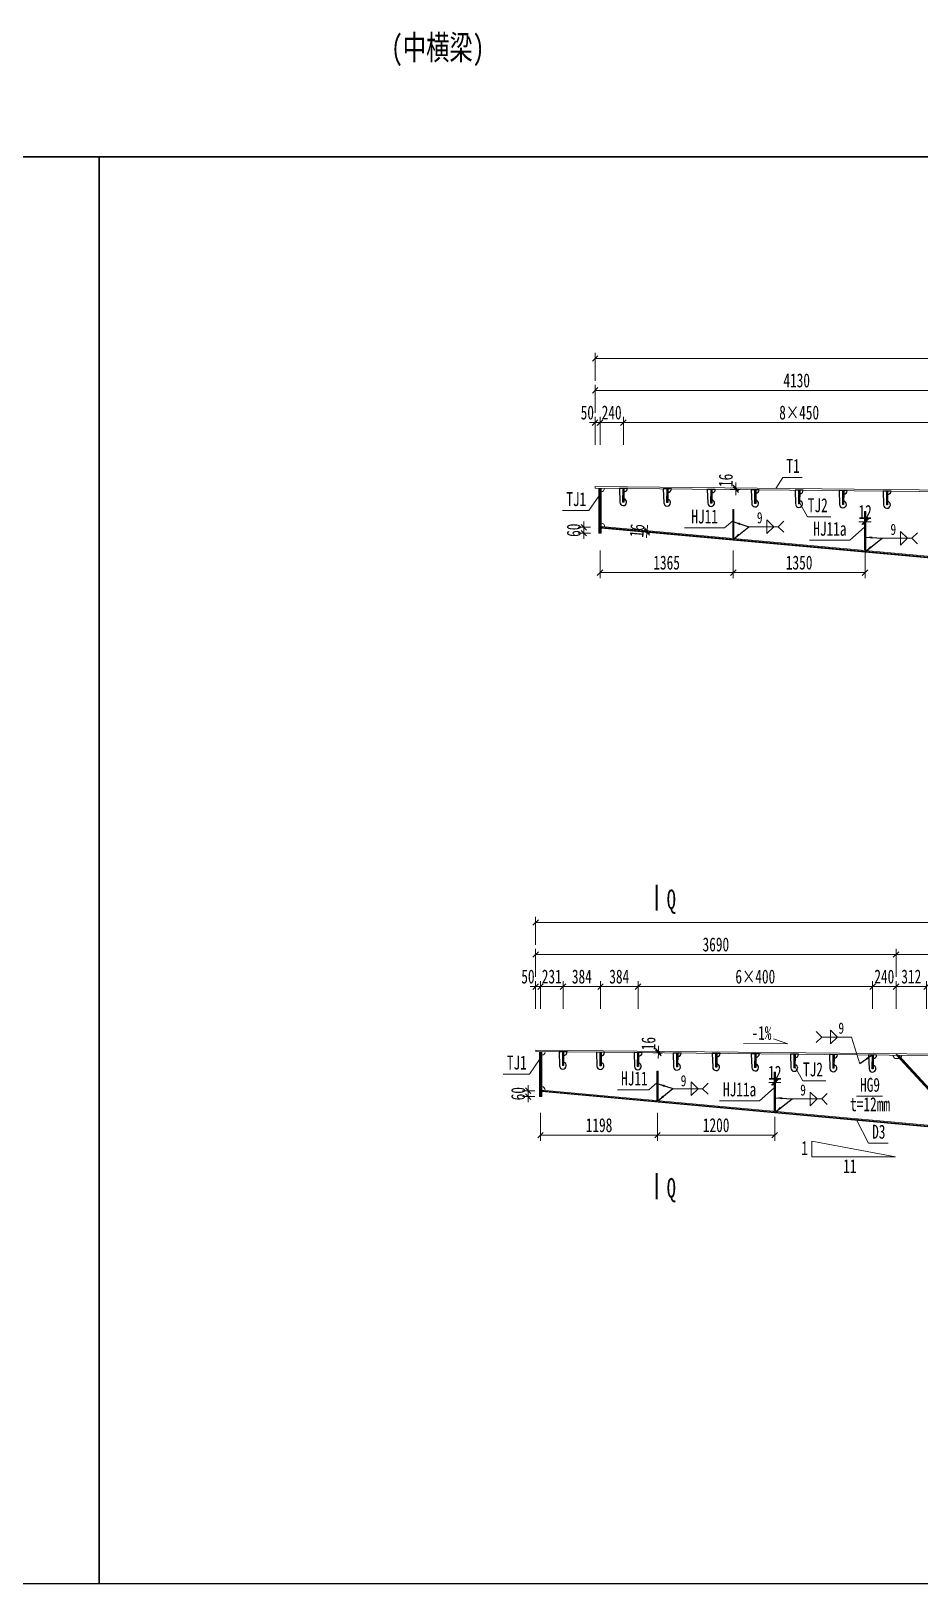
# Model space of a CAD drawing. Header units: millimetres. Extents: x 44597 to 300567, y -113054 to 73044.
# Drawn here: x 134869 to 143971, y -76511 to -60606 of the extents above; entities that cross this region are included whole.
import ezdxf
from ezdxf.enums import TextEntityAlignment as Align

# ---------------------------------------------------------------- set-up
doc = ezdxf.new("R2010")
doc.units = ezdxf.units.MM
doc.layers.get('Defpoints').update_dxf_attribs({"color": 8})
for name, color, linetype, lineweight in [('Dim', 4, 'Continuous', 15), ('文字', 7, 'Continuous', 15), ('粗线', 3, 'Continuous', 35), ('细实线', 4, 'Continuous', 15), ('钢板粗线', 1, 'Continuous', 25), ('钢板细线', 6, 'Continuous', 15)]:
    doc.layers.add(name, color=color, linetype=linetype, lineweight=lineweight)
doc.layers.add('Text', color=4, linetype='Continuous')
doc.styles.add('111', font='', dxfattribs={"width": 0.7})
doc.styles.add('BM_Dim', font='', dxfattribs={"width": 0.85})
doc.styles.add('SMEDI', font='', dxfattribs={"width": 0.75})
doc.styles.get("Standard").update_dxf_attribs({"font": ''})
doc.styles.get('111').set_extended_font_data('仿宋_GB2312')
doc.styles.get('BM_Dim').set_extended_font_data('仿宋_GB2312')
doc.styles.get('SMEDI').set_extended_font_data('仿宋_GB2312')
doc.styles.get('Standard').set_extended_font_data('仿宋_GB2312')
doc.dimstyles.new('200', dxfattribs={"dimscale": 0, "dimtxt": 2.5, "dimasz": 1, "dimexe": 1, "dimexo": 1, "dimgap": 0.6, "dimtad": 1, "dimdec": 0, "dimdsep": 46, "dimtxsty": '111', "dimblk": 'OBLIQUE', "dimcen": 0, "dimclrd": 4, "dimclre": 4, "dimclrt": 4, "dimadec": 1, "dimazin": 2, "dimtfac": 1, "dimtdec": 0, "dimtix": 1, "dimtmove": 2, "dimatfit": 3, "dimfxl": 4, "dimfxlon": 1, "dimtolj": 1, "dimlwd": -1, "dimlwe": -1, "dimarcsym": 0})
doc.dimstyles.new('MSteel_1.0_1.0', dxfattribs={"dimtxt": 3, "dimasz": 1.2, "dimexe": 1, "dimexo": 1, "dimgap": 1, "dimtad": 3, "dimtoh": 1, "dimdec": 0, "dimzin": 0, "dimdsep": 46, "dimtxsty": 'Standard', "dimblk": 'ARCHTICK', "dimcen": 0.09, "dimclrd": 3, "dimclre": 3, "dimadec": 0, "dimazin": 0, "dimtfac": 1, "dimtdec": 4, "dimtofl": 0, "dimtmove": 0, "dimatfit": 3, "dimfxl": 1, "dimtolj": 1, "dimtzin": 0, "dimarcsym": 0})

# ---------------------------------------------------------------- blocks, each defined once
blk = doc.blocks.new('_Oblique')
at = {"color": 0, "linetype": 'ByBlock', "lineweight": -2}
blk.add_line((-0.5, -0.5), (0.5, 0.5), dxfattribs=at)
blk = doc.blocks.new('*D2497')
at = {"layer": 'Defpoints', "color": 0, "transparency": 16777216}
for p in [(144774, -64287), (140645, -64657), (144774, -65282)]:
    blk.add_point(p, dxfattribs=at)
at = {"layer": '细实线', "color": 4, "transparency": 16777216}
for p, q in [((140645, -64516), (140645, -64230)), ((144774, -64516), (144774, -64230)), ((140645, -64287), (144774, -64287))]:
    blk.add_line(p, q, dxfattribs=at)
at = {"layer": '细实线', "color": 4, "transparency": 16777216, "xscale": 57.14285714285715, "yscale": 57.14285714285715, "zscale": 57.14285714285715, "rotation": 180}
blk.add_blockref('_Oblique', (140645, -64287), dxfattribs=at)
at = {"layer": '细实线', "color": 4, "transparency": 16777216, "xscale": 57.14285714285715, "yscale": 57.14285714285715, "zscale": 57.14285714285715}
blk.add_blockref('_Oblique', (144774, -64287), dxfattribs=at)
at = {"layer": '细实线', "color": 4, "transparency": 16777216, "insert": (142709, -64185), "char_height": 142.9, "attachment_point": 5, "style": '111'}
blk.add_mtext('\\A1;4130', dxfattribs=at)
blk = doc.blocks.new('*D2499')
at = {"layer": 'Defpoints', "color": 0, "transparency": 16777216}
for p in [(151145, -63960), (140645, -64291), (151145, -65273)]:
    blk.add_point(p, dxfattribs=at)
at = {"layer": '细实线', "color": 4, "transparency": 16777216}
for p, q in [((140645, -64188), (140645, -63902)), ((151145, -64188), (151145, -63902)), ((140645, -63960), (151145, -63960))]:
    blk.add_line(p, q, dxfattribs=at)
at = {"layer": '细实线', "color": 4, "transparency": 16777216, "xscale": 57.14285714285715, "yscale": 57.14285714285715, "zscale": 57.14285714285715, "rotation": 180}
blk.add_blockref('_Oblique', (140645, -63960), dxfattribs=at)
at = {"layer": '细实线', "color": 4, "transparency": 16777216, "xscale": 57.14285714285715, "yscale": 57.14285714285715, "zscale": 57.14285714285715}
blk.add_blockref('_Oblique', (151145, -63960), dxfattribs=at)
at = {"layer": '细实线', "color": 4, "transparency": 16777216, "insert": (145895, -63857), "char_height": 142.9, "attachment_point": 5, "style": '111'}
blk.add_mtext('\\A1;10500', dxfattribs=at)
blk = doc.blocks.new('*D2500')
at = {"layer": 'Defpoints', "color": 0, "transparency": 16777216}
for p in [(140695, -65629), (142059, -65793), (140695, -66153)]:
    blk.add_point(p, dxfattribs=at)
at = {"layer": '细实线', "color": 4, "transparency": 16777216}
for p, q in [((140695, -65925), (140695, -66210)), ((142059, -65925), (142059, -66210)), ((142059, -66153), (140695, -66153))]:
    blk.add_line(p, q, dxfattribs=at)
at = {"layer": '细实线', "color": 4, "transparency": 16777216, "xscale": 57.14285714285715, "yscale": 57.14285714285715, "zscale": 57.14285714285715, "rotation": 180}
blk.add_blockref('_Oblique', (140695, -66153), dxfattribs=at)
at = {"layer": '细实线', "color": 4, "transparency": 16777216, "xscale": 57.14285714285715, "yscale": 57.14285714285715, "zscale": 57.14285714285715}
blk.add_blockref('_Oblique', (142059, -66153), dxfattribs=at)
at = {"layer": '细实线', "color": 4, "transparency": 16777216, "insert": (141377, -66051), "char_height": 142.9, "attachment_point": 5, "style": '111'}
blk.add_mtext('\\A1;1365', dxfattribs=at)
blk = doc.blocks.new('*D2501')
at = {"layer": 'Defpoints', "color": 0, "transparency": 16777216}
for p in [(142059, -65793), (143409, -65858), (142059, -66153)]:
    blk.add_point(p, dxfattribs=at)
at = {"layer": '细实线', "color": 4, "transparency": 16777216}
for p, q in [((142059, -65925), (142059, -66210)), ((143409, -65925), (143409, -66210)), ((143409, -66153), (142059, -66153))]:
    blk.add_line(p, q, dxfattribs=at)
at = {"layer": '细实线', "color": 4, "transparency": 16777216, "xscale": 57.14285714285715, "yscale": 57.14285714285715, "zscale": 57.14285714285715, "rotation": 180}
blk.add_blockref('_Oblique', (142059, -66153), dxfattribs=at)
at = {"layer": '细实线', "color": 4, "transparency": 16777216, "xscale": 57.14285714285715, "yscale": 57.14285714285715, "zscale": 57.14285714285715}
blk.add_blockref('_Oblique', (143409, -66153), dxfattribs=at)
at = {"layer": '细实线', "color": 4, "transparency": 16777216, "insert": (142734, -66051), "char_height": 142.9, "attachment_point": 5, "style": '111'}
blk.add_mtext('\\A1;1350', dxfattribs=at)
blk = doc.blocks.new('_ArchTick')
at = {"color": 0, "linetype": 'ByBlock', "const_width": 0.15}
blk.add_lwpolyline([(-0.5, -0.5), (0.5, 0.5)], dxfattribs=at)
blk = doc.blocks.new('角焊缝2')
at = {"layer": 'Dim'}
blk.add_line((-3138.01, 370.22), (-3132.7, 370.22), dxfattribs=at)
blk.add_lwpolyline([(-3134.75, 371.45), (-3134.75, 368.99), (-3133.52, 370.22)], close=True, dxfattribs=at)
blk.add_lwpolyline([(-3131.7, 369.22), (-3132.7, 370.22), (-3131.7, 371.22)], dxfattribs=at)
blk = doc.blocks.new('*D2505')
at = {"layer": 'Defpoints', "color": 0, "transparency": 16777216}
for p in [(143403, -65666), (143415, -65632), (143415, -65666)]:
    blk.add_point(p, dxfattribs=at)
at = {"layer": '细实线', "color": 4, "transparency": 16777216}
for p, q in [((143403, -65632), (143346, -65632)), ((143403, -65632), (143403, -65575)), ((143403, -65632), (143415, -65632)), ((143415, -65632), (143415, -65575)), ((143415, -65632), (143472, -65632))]:
    blk.add_line(p, q, dxfattribs=at)
at = {"layer": '细实线', "color": 4, "transparency": 16777216, "xscale": 57.14285714285715, "yscale": 57.14285714285715, "zscale": 57.14285714285715}
blk.add_blockref('_Oblique', (143403, -65632), dxfattribs=at)
at = {"layer": '细实线', "color": 4, "transparency": 16777216, "xscale": 57.14285714285715, "yscale": 57.14285714285715, "zscale": 57.14285714285715, "rotation": 180}
blk.add_blockref('_Oblique', (143415, -65632), dxfattribs=at)
at = {"layer": '细实线', "color": 4, "transparency": 16777216, "insert": (143409, -65531), "char_height": 142.9, "attachment_point": 5, "style": '111'}
blk.add_mtext('\\A1;12', dxfattribs=at)
blk = doc.blocks.new('*D2507')
at = {"layer": 'Defpoints', "color": 0, "transparency": 16777216}
for p in [(140529, -65749), (140657, -65689), (140657, -65749)]:
    blk.add_point(p, dxfattribs=at)
at = {"layer": '细实线', "color": 4, "transparency": 16777216}
for p, q in [((140529, -65689), (140529, -65631)), ((140599, -65689), (140472, -65689)), ((140599, -65749), (140472, -65749)), ((140529, -65689), (140529, -65749)), ((140529, -65749), (140529, -65806))]:
    blk.add_line(p, q, dxfattribs=at)
at = {"layer": '细实线', "color": 4, "transparency": 16777216, "xscale": 57.14285714285715, "yscale": 57.14285714285715, "zscale": 57.14285714285715}
for p, rotation in [((140529, -65689), 270), ((140529, -65749), 90)]:
    blk.add_blockref('_Oblique', p, dxfattribs=dict(at, rotation=rotation))
at = {"layer": '细实线', "color": 4, "transparency": 16777216, "insert": (140427, -65719), "char_height": 142.9, "attachment_point": 5, "rotation": 90, "style": '111'}
blk.add_mtext('\\A1;60', dxfattribs=at)
blk = doc.blocks.new('12-140加劲 有过焊孔')
at = {"layer": 'Defpoints'}
blk.add_line((0, 0), (0, 140), dxfattribs=at)
at = {"layer": '钢板粗线', "color": 7}
for p, q in [((-6, 0), (-6, 140)), ((-6, 140), (6, 140)), ((6, 0), (6, 140)), ((41, 0), (35, 141)), ((-41, 0), (41, 0))]:
    blk.add_line(p, q, dxfattribs=at)
for centre, start, end in [((0, 140), 2.441, 260.1291), ((-6, 0), 90, 180)]:
    blk.add_arc(centre, 35, start, end, dxfattribs=at)
blk = doc.blocks.new('*D2511')
at = {"layer": 'Defpoints', "color": 0, "transparency": 16777216}
for p in [(140695, -64616), (140644, -65254), (140695, -65289)]:
    blk.add_point(p, dxfattribs=at)
at = {"layer": '细实线', "color": 4, "transparency": 16777216}
for p, q in [((140644, -64845), (140644, -64559)), ((140695, -64845), (140695, -64559)), ((140644, -64616), (140587, -64616)), ((140644, -64616), (140695, -64616)), ((140695, -64616), (140752, -64616))]:
    blk.add_line(p, q, dxfattribs=at)
at = {"layer": '细实线', "color": 4, "transparency": 16777216, "xscale": 57.14285714285715, "yscale": 57.14285714285715, "zscale": 57.14285714285715}
blk.add_blockref('_Oblique', (140644, -64616), dxfattribs=at)
at = {"layer": '细实线', "color": 4, "transparency": 16777216, "xscale": 57.14285714285715, "yscale": 57.14285714285715, "zscale": 57.14285714285715, "rotation": 180}
blk.add_blockref('_Oblique', (140695, -64616), dxfattribs=at)
at = {"layer": '细实线', "color": 4, "transparency": 16777216, "insert": (140565, -64514), "char_height": 142.9, "attachment_point": 5, "style": '111'}
blk.add_mtext('\\A1;50', dxfattribs=at)
blk = doc.blocks.new('*D2512')
at = {"layer": 'Defpoints', "color": 0, "transparency": 16777216}
for p in [(140934, -64616), (140695, -65289), (140934, -65291)]:
    blk.add_point(p, dxfattribs=at)
at = {"layer": '细实线', "color": 4, "transparency": 16777216}
for p, q in [((140695, -64845), (140695, -64559)), ((140934, -64845), (140934, -64559)), ((140695, -64616), (140637, -64616)), ((140695, -64616), (140934, -64616)), ((140934, -64616), (140992, -64616))]:
    blk.add_line(p, q, dxfattribs=at)
at = {"layer": '细实线', "color": 4, "transparency": 16777216, "xscale": 57.14285714285715, "yscale": 57.14285714285715, "zscale": 57.14285714285715}
blk.add_blockref('_Oblique', (140695, -64616), dxfattribs=at)
at = {"layer": '细实线', "color": 4, "transparency": 16777216, "xscale": 57.14285714285715, "yscale": 57.14285714285715, "zscale": 57.14285714285715, "rotation": 180}
blk.add_blockref('_Oblique', (140934, -64616), dxfattribs=at)
at = {"layer": '细实线', "color": 4, "transparency": 16777216, "insert": (140814, -64514), "char_height": 142.9, "attachment_point": 5, "style": '111'}
blk.add_mtext('\\A1;240', dxfattribs=at)
blk = doc.blocks.new('*D2513')
at = {"layer": 'Defpoints', "color": 0, "transparency": 16777216}
for p in [(144534, -64616), (140934, -65292), (144534, -65328)]:
    blk.add_point(p, dxfattribs=at)
at = {"layer": '细实线', "color": 4, "transparency": 16777216}
for p, q in [((140934, -64845), (140934, -64559)), ((144534, -64845), (144534, -64559)), ((140934, -64616), (144534, -64616))]:
    blk.add_line(p, q, dxfattribs=at)
at = {"layer": '细实线', "color": 4, "transparency": 16777216, "xscale": 57.14285714285715, "yscale": 57.14285714285715, "zscale": 57.14285714285715, "rotation": 180}
blk.add_blockref('_Oblique', (140934, -64616), dxfattribs=at)
at = {"layer": '细实线', "color": 4, "transparency": 16777216, "xscale": 57.14285714285715, "yscale": 57.14285714285715, "zscale": 57.14285714285715}
blk.add_blockref('_Oblique', (144534, -64616), dxfattribs=at)
at = {"layer": '细实线', "color": 4, "transparency": 16777216, "insert": (142734, -64514), "char_height": 142.9, "attachment_point": 5, "style": '111'}
blk.add_mtext('\\A1;8×450', dxfattribs=at)
blk = doc.blocks.new('*D2515')
at = {"layer": 'Defpoints', "color": 0, "transparency": 16777216}
for p in [(142086, -65303), (142187, -65288), (142187, -65304)]:
    blk.add_point(p, dxfattribs=at)
at = {"layer": '细实线', "color": 4, "transparency": 16777216}
for p, q in [((142130, -65303), (142028, -65302)), ((142130, -65287), (142029, -65286)), ((142086, -65303), (142085, -65360)), ((142086, -65287), (142086, -65230)), ((142086, -65287), (142086, -65303))]:
    blk.add_line(p, q, dxfattribs=at)
at = {"layer": '细实线', "color": 4, "transparency": 16777216, "xscale": 57.1428571428572, "yscale": 57.1428571428572, "zscale": 57.1428571428572}
for p, rotation in [((142086, -65287), 269.4262908392901), ((142086, -65303), 89.42629083929008)]:
    blk.add_blockref('_Oblique', p, dxfattribs=dict(at, rotation=rotation))
at = {"layer": '细实线', "color": 4, "transparency": 16777216, "insert": (141983, -65208), "char_height": 142.9, "attachment_point": 5, "rotation": 89.4263, "style": '111'}
blk.add_mtext('\\A1;16', dxfattribs=at)
blk = doc.blocks.new('*D2516')
at = {"layer": 'Defpoints', "color": 0, "transparency": 16777216}
for p in [(141175, -65740), (141206, -65743), (141208, -65727)]:
    blk.add_point(p, dxfattribs=at)
at = {"layer": '细实线', "color": 4, "transparency": 16777216}
for p, q in [((141177, -65725), (141182, -65668)), ((141175, -65740), (141118, -65735)), ((141177, -65725), (141120, -65719)), ((141175, -65740), (141170, -65797)), ((141177, -65725), (141175, -65740))]:
    blk.add_line(p, q, dxfattribs=at)
at = {"layer": '细实线', "color": 4, "transparency": 16777216, "xscale": 57.14285714285715, "yscale": 57.14285714285715, "zscale": 57.14285714285715}
for p, rotation in [((141175, -65740), 84.79551855728839), ((141177, -65725), 264.7955185572884)]:
    blk.add_blockref('_Oblique', p, dxfattribs=dict(at, rotation=rotation))
at = {"layer": '细实线', "color": 4, "transparency": 16777216, "insert": (141074, -65723), "char_height": 142.9, "attachment_point": 5, "rotation": 84.7955, "style": '111'}
blk.add_mtext('\\A1;16', dxfattribs=at)
blk = doc.blocks.new('*D2520')
at = {"layer": 'Defpoints', "color": 0, "transparency": 16777216}
for p in [(143726, -70064), (140036, -71051), (143726, -71080)]:
    blk.add_point(p, dxfattribs=at)
at = {"layer": '细实线', "color": 4, "transparency": 16777216}
for p, q in [((140036, -70293), (140036, -70007)), ((140036, -70064), (143726, -70064)), ((143726, -70293), (143726, -70007))]:
    blk.add_line(p, q, dxfattribs=at)
at = {"layer": '细实线', "color": 4, "transparency": 16777216, "xscale": 57.14285714285715, "yscale": 57.14285714285715, "zscale": 57.14285714285715, "rotation": 180}
blk.add_blockref('_Oblique', (140036, -70064), dxfattribs=at)
at = {"layer": '细实线', "color": 4, "transparency": 16777216, "xscale": 57.14285714285715, "yscale": 57.14285714285715, "zscale": 57.14285714285715}
blk.add_blockref('_Oblique', (143726, -70064), dxfattribs=at)
at = {"layer": '细实线', "color": 4, "transparency": 16777216, "insert": (141881, -69962), "char_height": 142.9, "attachment_point": 5, "style": '111'}
blk.add_mtext('\\A1;3690', dxfattribs=at)
blk = doc.blocks.new('*D2521')
at = {"layer": 'Defpoints', "color": 0, "transparency": 16777216}
for p in [(151145, -70064), (143726, -71080), (151145, -71050)]:
    blk.add_point(p, dxfattribs=at)
at = {"layer": '细实线', "color": 4, "transparency": 16777216}
for p, q in [((143726, -70293), (143726, -70007)), ((143726, -70064), (151145, -70064)), ((151145, -70293), (151145, -70007))]:
    blk.add_line(p, q, dxfattribs=at)
at = {"layer": '细实线', "color": 4, "transparency": 16777216, "xscale": 57.14285714285715, "yscale": 57.14285714285715, "zscale": 57.14285714285715, "rotation": 180}
blk.add_blockref('_Oblique', (143726, -70064), dxfattribs=at)
at = {"layer": '细实线', "color": 4, "transparency": 16777216, "xscale": 57.14285714285715, "yscale": 57.14285714285715, "zscale": 57.14285714285715}
blk.add_blockref('_Oblique', (151145, -70064), dxfattribs=at)
at = {"layer": '细实线', "color": 4, "transparency": 16777216, "insert": (147435, -69962), "char_height": 142.9, "attachment_point": 5, "style": '111'}
blk.add_mtext('\\A1;7418', dxfattribs=at)
blk = doc.blocks.new('*D2522')
at = {"layer": 'Defpoints', "color": 0, "transparency": 16777216}
for p in [(151145, -69737), (140036, -70150), (151145, -71050)]:
    blk.add_point(p, dxfattribs=at)
at = {"layer": '细实线', "color": 4, "transparency": 16777216}
for p, q in [((140036, -69965), (140036, -69679)), ((140036, -69737), (151145, -69737)), ((151145, -69965), (151145, -69679))]:
    blk.add_line(p, q, dxfattribs=at)
at = {"layer": '细实线', "color": 4, "transparency": 16777216, "xscale": 57.14285714285715, "yscale": 57.14285714285715, "zscale": 57.14285714285715, "rotation": 180}
blk.add_blockref('_Oblique', (140036, -69737), dxfattribs=at)
at = {"layer": '细实线', "color": 4, "transparency": 16777216, "xscale": 57.14285714285715, "yscale": 57.14285714285715, "zscale": 57.14285714285715}
blk.add_blockref('_Oblique', (151145, -69737), dxfattribs=at)
at = {"layer": '细实线', "color": 4, "transparency": 16777216, "insert": (145590, -69634), "char_height": 142.9, "attachment_point": 5, "style": '111'}
blk.add_mtext('\\A1;11108', dxfattribs=at)
blk = doc.blocks.new('*D2523')
at = {"layer": 'Defpoints', "color": 0, "transparency": 16777216}
for p in [(140086, -71489), (141284, -71586), (140086, -71915)]:
    blk.add_point(p, dxfattribs=at)
at = {"layer": '细实线', "color": 4, "transparency": 16777216}
for p, q in [((140086, -71687), (140086, -71972)), ((141284, -71687), (141284, -71972)), ((141284, -71915), (140086, -71915))]:
    blk.add_line(p, q, dxfattribs=at)
at = {"layer": '细实线', "color": 4, "transparency": 16777216, "xscale": 57.14285714285715, "yscale": 57.14285714285715, "zscale": 57.14285714285715, "rotation": 180}
blk.add_blockref('_Oblique', (140086, -71915), dxfattribs=at)
at = {"layer": '细实线', "color": 4, "transparency": 16777216, "xscale": 57.14285714285715, "yscale": 57.14285714285715, "zscale": 57.14285714285715}
blk.add_blockref('_Oblique', (141284, -71915), dxfattribs=at)
at = {"layer": '细实线', "color": 4, "transparency": 16777216, "insert": (140685, -71813), "char_height": 142.9, "attachment_point": 5, "style": '111'}
blk.add_mtext('\\A1;1198', dxfattribs=at)
blk = doc.blocks.new('*D2524')
at = {"layer": 'Defpoints', "color": 0, "transparency": 16777216}
for p in [(141284, -71586), (142484, -71669), (141284, -71915)]:
    blk.add_point(p, dxfattribs=at)
at = {"layer": '细实线', "color": 4, "transparency": 16777216}
for p, q in [((141284, -71687), (141284, -71972)), ((142484, -71726), (142484, -71972)), ((142484, -71915), (141284, -71915))]:
    blk.add_line(p, q, dxfattribs=at)
at = {"layer": '细实线', "color": 4, "transparency": 16777216, "xscale": 57.14285714285715, "yscale": 57.14285714285715, "zscale": 57.14285714285715, "rotation": 180}
blk.add_blockref('_Oblique', (141284, -71915), dxfattribs=at)
at = {"layer": '细实线', "color": 4, "transparency": 16777216, "xscale": 57.14285714285715, "yscale": 57.14285714285715, "zscale": 57.14285714285715}
blk.add_blockref('_Oblique', (142484, -71915), dxfattribs=at)
at = {"layer": '细实线', "color": 4, "transparency": 16777216, "insert": (141884, -71813), "char_height": 142.9, "attachment_point": 5, "style": '111'}
blk.add_mtext('\\A1;1200', dxfattribs=at)
blk = doc.blocks.new('角焊缝1')
at = {"layer": 'Dim'}
blk.add_line((-3101.17, 370.22), (-3106.48, 370.22), dxfattribs=at)
blk.add_lwpolyline([(-3107.48, 369.22), (-3106.48, 370.22), (-3107.48, 371.22)], dxfattribs=at)
blk.add_lwpolyline([(-3104.91, 371.45), (-3104.91, 368.99), (-3103.68, 370.22)], close=True, dxfattribs=at)
blk = doc.blocks.new('*D2528')
at = {"layer": 'Defpoints', "color": 0, "transparency": 16777216}
for p in [(142479, -71408), (142491, -71374), (142491, -71408)]:
    blk.add_point(p, dxfattribs=at)
at = {"layer": '细实线', "color": 4, "transparency": 16777216}
for p, q in [((142479, -71374), (142422, -71374)), ((142479, -71374), (142479, -71317)), ((142479, -71374), (142491, -71374)), ((142491, -71374), (142491, -71317)), ((142491, -71374), (142548, -71374))]:
    blk.add_line(p, q, dxfattribs=at)
at = {"layer": '细实线', "color": 4, "transparency": 16777216, "xscale": 57.14285714285715, "yscale": 57.14285714285715, "zscale": 57.14285714285715}
blk.add_blockref('_Oblique', (142479, -71374), dxfattribs=at)
at = {"layer": '细实线', "color": 4, "transparency": 16777216, "xscale": 57.14285714285715, "yscale": 57.14285714285715, "zscale": 57.14285714285715, "rotation": 180}
blk.add_blockref('_Oblique', (142491, -71374), dxfattribs=at)
at = {"layer": '细实线', "color": 4, "transparency": 16777216, "insert": (142485, -71274), "char_height": 142.9, "attachment_point": 5, "style": '111'}
blk.add_mtext('\\A1;12', dxfattribs=at)
blk = doc.blocks.new('*D2530')
at = {"layer": 'Defpoints', "color": 0, "transparency": 16777216}
for p in [(139959, -71520), (140086, -71460), (140086, -71520)]:
    blk.add_point(p, dxfattribs=at)
at = {"layer": '细实线', "color": 4, "transparency": 16777216}
for p, q in [((139959, -71460), (139959, -71402)), ((140029, -71460), (139902, -71460)), ((140029, -71520), (139902, -71520)), ((139959, -71460), (139959, -71520)), ((139959, -71520), (139959, -71577))]:
    blk.add_line(p, q, dxfattribs=at)
at = {"layer": '细实线', "color": 4, "transparency": 16777216, "xscale": 57.14285714285715, "yscale": 57.14285714285715, "zscale": 57.14285714285715}
for p, rotation in [((139959, -71460), 270), ((139959, -71520), 90)]:
    blk.add_blockref('_Oblique', p, dxfattribs=dict(at, rotation=rotation))
at = {"layer": '细实线', "color": 4, "transparency": 16777216, "insert": (139857, -71490), "char_height": 142.9, "attachment_point": 5, "rotation": 90, "style": '111'}
blk.add_mtext('\\A1;60', dxfattribs=at)
blk = doc.blocks.new('*D2533')
at = {"layer": 'Defpoints', "color": 0, "transparency": 16777216}
for p in [(140086, -70393), (140036, -71031), (140086, -71066)]:
    blk.add_point(p, dxfattribs=at)
at = {"layer": '细实线', "color": 4, "transparency": 16777216}
for p, q in [((140036, -70393), (139979, -70393)), ((140036, -70622), (140036, -70336)), ((140036, -70393), (140086, -70393)), ((140086, -70622), (140086, -70336)), ((140086, -70393), (140143, -70393))]:
    blk.add_line(p, q, dxfattribs=at)
at = {"layer": '细实线', "color": 4, "transparency": 16777216, "xscale": 57.14285714285715, "yscale": 57.14285714285715, "zscale": 57.14285714285715}
blk.add_blockref('_Oblique', (140036, -70393), dxfattribs=at)
at = {"layer": '细实线', "color": 4, "transparency": 16777216, "xscale": 57.14285714285715, "yscale": 57.14285714285715, "zscale": 57.14285714285715, "rotation": 180}
blk.add_blockref('_Oblique', (140086, -70393), dxfattribs=at)
at = {"layer": '细实线', "color": 4, "transparency": 16777216, "insert": (139957, -70291), "char_height": 142.9, "attachment_point": 5, "style": '111'}
blk.add_mtext('\\A1;50', dxfattribs=at)
blk = doc.blocks.new('*D2534')
at = {"layer": 'Defpoints', "color": 0, "transparency": 16777216}
for p in [(140317, -70393), (140086, -71065), (140317, -71062)]:
    blk.add_point(p, dxfattribs=at)
at = {"layer": '细实线', "color": 4, "transparency": 16777216}
for p, q in [((140086, -70393), (140029, -70393)), ((140086, -70622), (140086, -70336)), ((140086, -70393), (140317, -70393)), ((140317, -70622), (140317, -70336)), ((140317, -70393), (140374, -70393))]:
    blk.add_line(p, q, dxfattribs=at)
at = {"layer": '细实线', "color": 4, "transparency": 16777216, "xscale": 57.14285714285715, "yscale": 57.14285714285715, "zscale": 57.14285714285715}
blk.add_blockref('_Oblique', (140086, -70393), dxfattribs=at)
at = {"layer": '细实线', "color": 4, "transparency": 16777216, "xscale": 57.14285714285715, "yscale": 57.14285714285715, "zscale": 57.14285714285715, "rotation": 180}
blk.add_blockref('_Oblique', (140317, -70393), dxfattribs=at)
at = {"layer": '细实线', "color": 4, "transparency": 16777216, "insert": (140201, -70291), "char_height": 142.9, "attachment_point": 5, "style": '111'}
blk.add_mtext('\\A1;231', dxfattribs=at)
blk = doc.blocks.new('*D2535')
at = {"layer": 'Defpoints', "color": 0, "transparency": 16777216}
for p in [(143486, -70393), (141084, -71009), (143486, -71066)]:
    blk.add_point(p, dxfattribs=at)
at = {"layer": '细实线', "color": 4, "transparency": 16777216}
for p, q in [((141084, -70622), (141084, -70336)), ((141084, -70393), (143486, -70393)), ((143486, -70622), (143486, -70336))]:
    blk.add_line(p, q, dxfattribs=at)
at = {"layer": '细实线', "color": 4, "transparency": 16777216, "xscale": 57.14285714285715, "yscale": 57.14285714285715, "zscale": 57.14285714285715, "rotation": 180}
blk.add_blockref('_Oblique', (141084, -70393), dxfattribs=at)
at = {"layer": '细实线', "color": 4, "transparency": 16777216, "xscale": 57.14285714285715, "yscale": 57.14285714285715, "zscale": 57.14285714285715}
blk.add_blockref('_Oblique', (143486, -70393), dxfattribs=at)
at = {"layer": '细实线', "color": 4, "transparency": 16777216, "insert": (142285, -70291), "char_height": 142.9, "attachment_point": 5, "style": '111'}
blk.add_mtext('\\A1;6×400', dxfattribs=at)
blk = doc.blocks.new('*D2536')
at = {"layer": 'Defpoints', "color": 0, "transparency": 16777216}
for p in [(143726, -70393), (143726, -71080), (143486, -71104)]:
    blk.add_point(p, dxfattribs=at)
at = {"layer": '细实线', "color": 4, "transparency": 16777216}
for p, q in [((143486, -70393), (143429, -70393)), ((143486, -70622), (143486, -70336)), ((143486, -70393), (143726, -70393)), ((143726, -70622), (143726, -70336)), ((143726, -70393), (143783, -70393))]:
    blk.add_line(p, q, dxfattribs=at)
at = {"layer": '细实线', "color": 4, "transparency": 16777216, "xscale": 57.14285714285715, "yscale": 57.14285714285715, "zscale": 57.14285714285715}
blk.add_blockref('_Oblique', (143486, -70393), dxfattribs=at)
at = {"layer": '细实线', "color": 4, "transparency": 16777216, "xscale": 57.14285714285715, "yscale": 57.14285714285715, "zscale": 57.14285714285715, "rotation": 180}
blk.add_blockref('_Oblique', (143726, -70393), dxfattribs=at)
at = {"layer": '细实线', "color": 4, "transparency": 16777216, "insert": (143606, -70291), "char_height": 142.9, "attachment_point": 5, "style": '111'}
blk.add_mtext('\\A1;240', dxfattribs=at)
blk = doc.blocks.new('*D2537')
at = {"layer": 'Defpoints', "color": 0, "transparency": 16777216}
for p in [(141293, -71072), (141394, -71057), (141394, -71073)]:
    blk.add_point(p, dxfattribs=at)
at = {"layer": '细实线', "color": 4, "transparency": 16777216}
for p, q in [((141337, -71057), (141236, -71055)), ((141337, -71073), (141236, -71071)), ((141293, -71072), (141292, -71129)), ((141293, -71056), (141294, -70999)), ((141293, -71056), (141293, -71072))]:
    blk.add_line(p, q, dxfattribs=at)
at = {"layer": '细实线', "color": 4, "transparency": 16777216, "xscale": 57.1428571428572, "yscale": 57.1428571428572, "zscale": 57.1428571428572}
for p, rotation in [((141293, -71056), 269.4262908392921), ((141293, -71072), 89.42629083929216)]:
    blk.add_blockref('_Oblique', p, dxfattribs=dict(at, rotation=rotation))
at = {"layer": '细实线', "color": 4, "transparency": 16777216, "insert": (141191, -70977), "char_height": 142.9, "attachment_point": 5, "rotation": 89.4263, "style": '111'}
blk.add_mtext('\\A1;16', dxfattribs=at)
blk = doc.blocks.new('*D2547')
at = {"layer": 'Defpoints', "color": 0, "transparency": 16777216}
for p in [(144038, -70393), (143726, -71080), (144038, -71052)]:
    blk.add_point(p, dxfattribs=at)
at = {"layer": '细实线', "color": 4, "transparency": 16777216}
for p, q in [((143726, -70622), (143726, -70336)), ((143726, -70393), (144038, -70393)), ((144038, -70622), (144038, -70336))]:
    blk.add_line(p, q, dxfattribs=at)
at = {"layer": '细实线', "color": 4, "transparency": 16777216, "xscale": 57.14285714285715, "yscale": 57.14285714285715, "zscale": 57.14285714285715, "rotation": 180}
blk.add_blockref('_Oblique', (143726, -70393), dxfattribs=at)
at = {"layer": '细实线', "color": 4, "transparency": 16777216, "xscale": 57.14285714285715, "yscale": 57.14285714285715, "zscale": 57.14285714285715}
blk.add_blockref('_Oblique', (144038, -70393), dxfattribs=at)
at = {"layer": '细实线', "color": 4, "transparency": 16777216, "insert": (143882, -70291), "char_height": 142.9, "attachment_point": 5, "style": '111'}
blk.add_mtext('\\A1;312', dxfattribs=at)
blk = doc.blocks.new('*D2551')
at = {"layer": 'Defpoints', "color": 0, "transparency": 16777216}
for p in [(140700, -70393), (140700, -70805), (141084, -71009)]:
    blk.add_point(p, dxfattribs=at)
at = {"layer": '细实线', "color": 4, "transparency": 16777216}
for p, q in [((140700, -70622), (140700, -70336)), ((141084, -70393), (140700, -70393)), ((141084, -70622), (141084, -70336))]:
    blk.add_line(p, q, dxfattribs=at)
at = {"layer": '细实线', "color": 4, "transparency": 16777216, "xscale": 57.14285714285715, "yscale": 57.14285714285715, "zscale": 57.14285714285715, "rotation": 180}
blk.add_blockref('_Oblique', (140700, -70393), dxfattribs=at)
at = {"layer": '细实线', "color": 4, "transparency": 16777216, "xscale": 57.14285714285715, "yscale": 57.14285714285715, "zscale": 57.14285714285715}
blk.add_blockref('_Oblique', (141084, -70393), dxfattribs=at)
at = {"layer": '细实线', "color": 4, "transparency": 16777216, "insert": (140892, -70291), "char_height": 142.9, "attachment_point": 5, "style": '111'}
blk.add_mtext('\\A1;384', dxfattribs=at)
blk = doc.blocks.new('*D2552')
at = {"layer": 'Defpoints', "color": 0, "transparency": 16777216}
for p in [(140317, -70393), (140317, -70805), (140700, -70805)]:
    blk.add_point(p, dxfattribs=at)
at = {"layer": '细实线', "color": 4, "transparency": 16777216}
for p, q in [((140317, -70622), (140317, -70336)), ((140700, -70393), (140317, -70393)), ((140700, -70622), (140700, -70336))]:
    blk.add_line(p, q, dxfattribs=at)
at = {"layer": '细实线', "color": 4, "transparency": 16777216, "xscale": 57.14285714285715, "yscale": 57.14285714285715, "zscale": 57.14285714285715, "rotation": 180}
blk.add_blockref('_Oblique', (140317, -70393), dxfattribs=at)
at = {"layer": '细实线', "color": 4, "transparency": 16777216, "xscale": 57.14285714285715, "yscale": 57.14285714285715, "zscale": 57.14285714285715}
blk.add_blockref('_Oblique', (140700, -70393), dxfattribs=at)
at = {"layer": '细实线', "color": 4, "transparency": 16777216, "insert": (140509, -70291), "char_height": 142.9, "attachment_point": 5, "style": '111'}
blk.add_mtext('\\A1;384', dxfattribs=at)

msp = doc.modelspace()

# ---------------------------------------------------------------- linework, layer by layer
at = {"layer": 'Defpoints'}
for p, q in [((140694.6, -65289), (140694.6, -65749)), ((142059.3, -65804.9), (142059.3, -65504.9)), ((143409.3, -65927.9), (143409.3, -65527.9)), ((140694.6, -65688.6), (145524.8, -66128.6)), ((140086.2, -71060), (140086.2, -71520)), ((143726.1, -71080.4), (145777.2, -73307.2)), ((141284.3, -71560.7), (141284.3, -71260.7)), ((142485, -71670.1), (142485, -71270.1)), ((140086.2, -71459.6), (144451.1, -71857.2))]:
    msp.add_line(p, q, dxfattribs=at)
for points in [[(113566.6, -36314.1), (152066.6, -36314.1), (152066.6, -61894.1), (113566.6, -61894.1)], [(113566.6, -61894.1), (135566.6, -61894.1), (135566.6, -76511.3), (113566.6, -76511.3)], [(135566.6, -61894.1), (157566.6, -61894.1), (157566.6, -76511.3), (135566.6, -76511.3)]]:
    msp.add_lwpolyline(points, close=True, dxfattribs=at)
at = {"layer": '粗线'}
for p, q in [((141278.4, -69613.5), (141278.4, -69350.2)), ((141278.4, -72568.6), (141278.4, -72305.3))]:
    msp.add_line(p, q, dxfattribs=at)
at = {"layer": '细实线'}
for p, q in [((142566.6, -65177.8), (142493.9, -65291)), ((142566.6, -65177.8), (142766.2, -65177.8)), ((140311.7, -65517.3), (140580.5, -65517.3)), ((140580.5, -65517.3), (140682.6, -65370)), ((142819.6, -65580), (142739.1, -65433.3)), ((141970.7, -65695.4), (142053.3, -65621.9)), ((142819.6, -65580), (143057.5, -65580)), ((143253.2, -65820.9), (143403.3, -65687.3)), ((141558.7, -65695.4), (141970.7, -65695.4)), ((142841.2, -65820.9), (143253.2, -65820.9)), ((142472.7, -70929.1), (142619.5, -70980.4)), ((142619.5, -70980.4), (142164.8, -70975.8)), ((139972.1, -71288.3), (140074.2, -71140.9)), ((142770.6, -71358.3), (142690.1, -71211.7)), ((139703.3, -71288.3), (139972.1, -71288.3)), ((141195.6, -71451.2), (141278.3, -71377.7)), ((142770.6, -71358.3), (143008.5, -71358.3)), ((140873.9, -71451.2), (141195.6, -71451.2)), ((141916.8, -71563.1), (142328.8, -71563.1)), ((142328.8, -71563.1), (142479, -71429.5)), ((143320.1, -71516.6), (143588.9, -71516.6)), ((143444.4, -71996.5), (143319, -71751.6)), ((142864.7, -71976.6), (142864.7, -72136.6)), ((142864.7, -71976.6), (143720.3, -72136.6)), ((143444.4, -71996.5), (143643.9, -71996.5)), ((142864.7, -72136.6), (143720.3, -72136.6))]:
    msp.add_line(p, q, dxfattribs=at)
at = {"layer": '细实线', "color": 8}
msp.add_line((143354.5, -71182.7), (143269.6, -70910), dxfattribs=at)
at = {"layer": '钢板细线'}
for p, q in [((140644.6, -65288.5), (140644.6, -65272.5)), ((140682.6, -65288.9), (140682.6, -65749)), ((140706.6, -65289.1), (140706.6, -65749)), ((142053.3, -65804.4), (142053.3, -65504.9)), ((142053.3, -65504.9), (142065.3, -65504.9)), ((142065.3, -65805.5), (142065.3, -65504.9)), ((143403.3, -65927.3), (143403.3, -65527.9)), ((143403.3, -65527.9), (143415.3, -65527.9)), ((143415.3, -65928.4), (143415.3, -65527.9)), ((140706.6, -65681.7), (145506.4, -66118.9)), ((140682.6, -65749), (140706.6, -65749)), ((140706.6, -65697.8), (145522.5, -66136.4)), ((140036.2, -71059.5), (140036.2, -71043.5)), ((140074.2, -71059.9), (140074.2, -71520)), ((140098.2, -71060.1), (140098.2, -71520)), ((143731.4, -71096.5), (145767.7, -73307.2)), ((143750.6, -71096.7), (145786.7, -73307.2)), ((141278.3, -71560.1), (141278.3, -71260.7)), ((141278.3, -71260.7), (141290.3, -71260.7)), ((141290.3, -71561.2), (141290.3, -71260.7)), ((142479, -71669.5), (142479, -71270.1)), ((142479, -71270.1), (142491, -71270.1)), ((142491, -71670.6), (142491, -71270.1)), ((140074.2, -71520), (140098.2, -71520)), ((140098.2, -71452.7), (144422.3, -71846.5)), ((140098.2, -71468.7), (144438.4, -71864.1))]:
    msp.add_line(p, q, dxfattribs=at)
at = {"layer": '钢板细线', "elevation": 0}
for points in [[(140644.6, -65272.5), (146944.6, -65335.6), (147689.9, -65324.4)], [(140644.6, -65288.5), (146944.6, -65351.6), (147687.8, -65340.5)], [(140036.2, -71043.5), (146944.6, -71112.7), (147689.9, -71101.5)], [(140036.2, -71059.5), (146944.6, -71128.7), (147687.8, -71117.5)]]:
    msp.add_lwpolyline(points, dxfattribs=at)
at = {"layer": '钢板细线'}
for centre, start, end in [((140706.6, -65289.1), 270, 359.42629), ((140706.6, -65681.7), 354.79552, 90), ((140098.2, -71060.1), 270, 359.42629), ((143731.4, -71096.5), 179.42629, 312.30941), ((143750.6, -71096.7), 312.30941, 359.42629), ((140098.2, -71452.7), 354.79552, 90)]:
    msp.add_arc(centre, 35, start, end, dxfattribs=at)

# ---------------------------------------------------------------- block references
at = {"layer": '细实线', "rotation": 179.4262908401}
for p in [(140934.3, -65291.4), (141384.3, -65295.9), (141834.3, -65300.4), (142284.3, -65304.9), (142734.3, -65309.5), (143184.3, -65314), (143634.3, -65318.5), (140316.7, -71062.3), (140700.5, -71066.1), (141084.3, -71070), (141484.6, -71074), (141884.9, -71078), (142285.3, -71082), (142685.6, -71086), (143086, -71090), (143486.3, -71094)]:
    msp.add_blockref('12-140加劲 有过焊孔', p, dxfattribs=at)
at = {"layer": '细实线', "color": 8, "xscale": 57.1428571428572, "yscale": 57.1428571428572, "zscale": 57.1428571428572}
for name, p in [('角焊缝2', (321532.2, -86838.2)), ('角焊缝2', (322900.3, -86957.2)), ('角焊缝1', (320479.6, -92065.6)), ('角焊缝2', (320757.1, -92594)), ('角焊缝2', (321976, -92699.4))]:
    msp.add_blockref(name, p, dxfattribs=at)

# ---------------------------------------------------------------- texts
at = {"layer": 'Text', "style": 'SMEDI', "width": 0.75}
for p in [(142300.9, -65590.6), (143669, -65709.6), (143136, -70818), (141521.2, -71356.5), (142744.7, -71451.8)]:
    msp.add_text('9', height=114.3, dxfattribs=at).set_placement(p, align=Align.MIDDLE_LEFT)
at = {"layer": '文字', "style": 'BM_Dim', "width": 0.7}
for s, height, p in [('(中横梁)', 250, (139033.8, -60974.2)), ('T1', 142.86, (142671.5, -65174.8)), ('TJ1', 142.86, (140451.2, -65514.2)), ('HJ11', 142.86, (141766.3, -65692.4)), ('TJ2', 142.86, (142924.5, -65576.9)), ('HJ11a', 142.86, (143048.8, -65817.9)), ('TJ1', 142.86, (139842.8, -71285.2)), ('TJ2', 142.86, (142875.5, -71355.3)), ('HJ11', 142.86, (141046.9, -71448.2)), ('HJ11a', 142.86, (142124.4, -71560.1)), ('HG9', 142.86, (143459.6, -71513.5)), ('t=12mm', 142.86, (143459.6, -71711.9)), ('D3', 142.86, (143549.3, -71993.5)), ('1', 142.9, (142789.8, -72160.6)), ('11', 142.86, (143253.4, -72345.9))]:
    msp.add_text(s, height=height, dxfattribs=at).set_placement(p, align=Align.BOTTOM_CENTER)
for p in [(141425.1, -69599.2), (141425.1, -72554.3)]:
    msp.add_text('Q', height=200, dxfattribs=at).set_placement(p, align=Align.CENTER)
msp.add_text('-1%', height=142.86, rotation=359.42629, dxfattribs=at).set_placement((142346.9, -70981.2), align=Align.BOTTOM_CENTER)

# ---------------------------------------------------------------- dimensions: what is measured, and where the dimension line sits
at = {"layer": '细实线'}
for base, p1, p2, override, picture, middle in [((151144.6, -63959.6), (140644.6, -64291.3), (151144.6, -65272.6), {"dimscale": 57.142857, "dimtxsty": '111', "dimblk": 'Oblique'}, '*D2499', (145894.6, -63857.3)), ((144774.4, -64287.2), (140644.6, -64656.5), (144774.4, -65282.2), {"dimscale": 57.142857, "dimtxsty": '111', "dimblk": 'Oblique'}, '*D2497', (142709.5, -64185)), ((140934.4, -64615.9), (140694.6, -65289), (140934.4, -65291.4), {"dimscale": 57.142857, "dimblk": 'Oblique'}, '*D2512', (140814.5, -64513.7)), ((140694.6, -66153.3), (142059.3, -65793.1), (140694.6, -65629.4), {"dimscale": 57.142857, "dimblk": 'Oblique'}, '*D2500', (141377, -66051.1)), ((142059.3, -66153.3), (143409.3, -65857.7), (142059.3, -65792.6), {"dimscale": 57.142857, "dimblk": 'Oblique'}, '*D2501', (142734.3, -66051.1)), ((151144.6, -69736.6), (140036.2, -70150), (151144.6, -71049.6), {"dimscale": 57.142857, "dimtxsty": '111', "dimblk": 'Oblique'}, '*D2522', (145590.4, -69634.4)), ((143726.1, -70064.3), (140036.2, -71051.5), (143726.1, -71080.4), {"dimscale": 57.142857, "dimtxsty": '111', "dimblk": 'Oblique'}, '*D2520', (141881.1, -69962)), ((151144.5729, -70064.2721), (143726.1274, -71080.4292), (151144.5729, -71049.6292), {"dimscale": 57.142857, "dimtxsty": '111', "dimblk": 'Oblique'}, '*D2521', (147435.3501, -69962.0327)), ((140316.7103, -70392.9597), (140086.1845, -71064.8538), (140316.7103, -71062.29), {"dimscale": 57.142857, "dimblk": 'Oblique'}, '*D2534', (140201.4474, -70290.7203)), ((140316.7, -70393), (140700.5, -70805.5), (140316.7, -70805.5), {"dimscale": 57.142857, "dimblk": 'Oblique'}, '*D2552', (140508.6, -70290.7)), ((140700.5, -70393), (141084.3, -71009), (140700.5, -70805.5), {"dimscale": 57.142857, "dimblk": 'Oblique'}, '*D2551', (140892.4, -70290.7)), ((143726.1, -70393), (143486.3, -71104.5), (143726.1, -71080.4), {"dimscale": 57.142857, "dimblk": 'Oblique'}, '*D2536', (143606.2, -70290.7)), ((144038.3, -70393), (143726.1, -71080.4), (144038.3, -71052.2), {"dimscale": 57.142857, "dimblk": 'Oblique'}, '*D2547', (143882.2, -70290.7)), ((140086.2, -71915.2), (141284.3, -71586.3), (140086.2, -71489.1), {"dimscale": 57.142857, "dimblk": 'Oblique'}, '*D2523', (140685.2, -71813)), ((141284.3, -71915.2), (142484, -71669.2), (141284.3, -71586.3), {"dimscale": 57.142857, "dimblk": 'Oblique'}, '*D2524', (141884.1, -71813))]:
    dim = msp.add_linear_dim(base=base, p1=p1, p2=p2, dimstyle='200', override=override, dxfattribs=at)
    dim.commit()
    dim.dimension.update_dxf_attribs({"geometry": picture, "text_midpoint": middle})
for base, p1, p2, picture, middle in [((140694.6, -64615.9), (140644.4, -65254.3), (140694.6, -65289), '*D2511', (140565.1, -64513.7)), ((140086.2, -70393), (140035.9, -71031.3), (140086.2, -71066), '*D2533', (139956.7, -70290.7))]:
    dim = msp.add_linear_dim(base=base, p1=p1, p2=p2, dimstyle='200', override={"dimscale": 57.142857, "dimblk": 'Oblique'}, dxfattribs=at)
    dim.commit()
    dim.dimension.update_dxf_attribs({"geometry": picture, "text_midpoint": middle, "dimtype": 160})
for base, p1, p2, text, picture, middle in [((144534.4, -64615.9), (140934.4, -65291.8), (144534.4, -65327.9), '8×450', '*D2513', (142734.4, -64513.7)), ((143486.3, -70393), (141084.3, -71009), (143486.3, -71065.9), '6×400', '*D2535', (142285.3, -70290.7))]:
    dim = msp.add_linear_dim(base=base, p1=p1, p2=p2, text=text, dimstyle='200', override={"dimscale": 57.142857, "dimtxsty": '111', "dimblk": 'Oblique'}, dxfattribs=at)
    dim.commit()
    dim.dimension.update_dxf_attribs({"geometry": picture, "text_midpoint": middle})
for base, p1, p2, picture, middle in [((142085.6, -65302.9), (142186.9, -65288), (142186.8, -65304), '*D2515', (141983.4, -65208)), ((141293.1, -71072.1), (141394.4, -71057.1), (141394.3, -71073.1), '*D2537', (141190.9, -70977.1))]:
    dim = msp.add_linear_dim(base=base, p1=p1, p2=p2, angle=269.42629, dimstyle='200', override={"dimscale": 57.142857}, dxfattribs=at)
    dim.commit()
    dim.dimension.update_dxf_attribs({"geometry": picture, "text_midpoint": middle, "dimtype": 161})
for p1, p2, distance, picture, middle in [((143403.3, -65665.7), (143415.3, -65665.7), 33.6, '*D2505', (143409.3, -65531.4)), ((141207.8, -65727.4), (141206.3, -65743.3), -31.1, '*D2516', (141074.3, -65723.2)), ((142479, -71407.9), (142491, -71407.9), 33.6, '*D2528', (142485, -71273.6))]:
    dim = msp.add_aligned_dim(p1=p1, p2=p2, distance=distance, dimstyle='200', override={"dimscale": 57.142857, "dimblk": 'Oblique'}, dxfattribs=at)
    dim.commit()
    dim.dimension.update_dxf_attribs({"geometry": picture, "text_midpoint": middle})
for base, p1, p2, picture, middle in [((140529.4, -65749), (140656.6, -65688.6), (140656.6, -65749), '*D2507', (140427.2, -65718.8)), ((139959, -71520), (140086.2, -71459.6), (140086.2, -71520), '*D2530', (139856.8, -71489.8))]:
    dim = msp.add_linear_dim(base=base, p1=p1, p2=p2, angle=90, dimstyle='200', override={"dimscale": 57.142857, "dimblk": 'Oblique'}, dxfattribs=at)
    dim.commit()
    dim.dimension.update_dxf_attribs({"geometry": picture, "text_midpoint": middle})

# ---------------------------------------------------------------- leaders
at = {"layer": 'Dim'}
for points in [[(142064.1, -65805.4), (142217.4, -65682.6)], [(142065.3, -65634.5), (142217.4, -65682.6)], [(143415.3, -65933.1), (143585.5, -65801.6)], [(143416, -65789.4), (143585.5, -65801.6)], [(143480.3, -71094), (143354.5, -71182.7)], [(141290.3, -71390.3), (141442.3, -71438.4)], [(141289.1, -71561.1), (141442.3, -71438.4)], [(142491, -71675.3), (142661.2, -71543.8)], [(142491.7, -71531.6), (142661.2, -71543.8)]]:
    msp.add_leader(points, dimstyle='MSteel_1.0_1.0', override={"dimscale": 57.142857, "dimclrd": 256}, dxfattribs=at)

doc.saveas('drawing.dxf')
